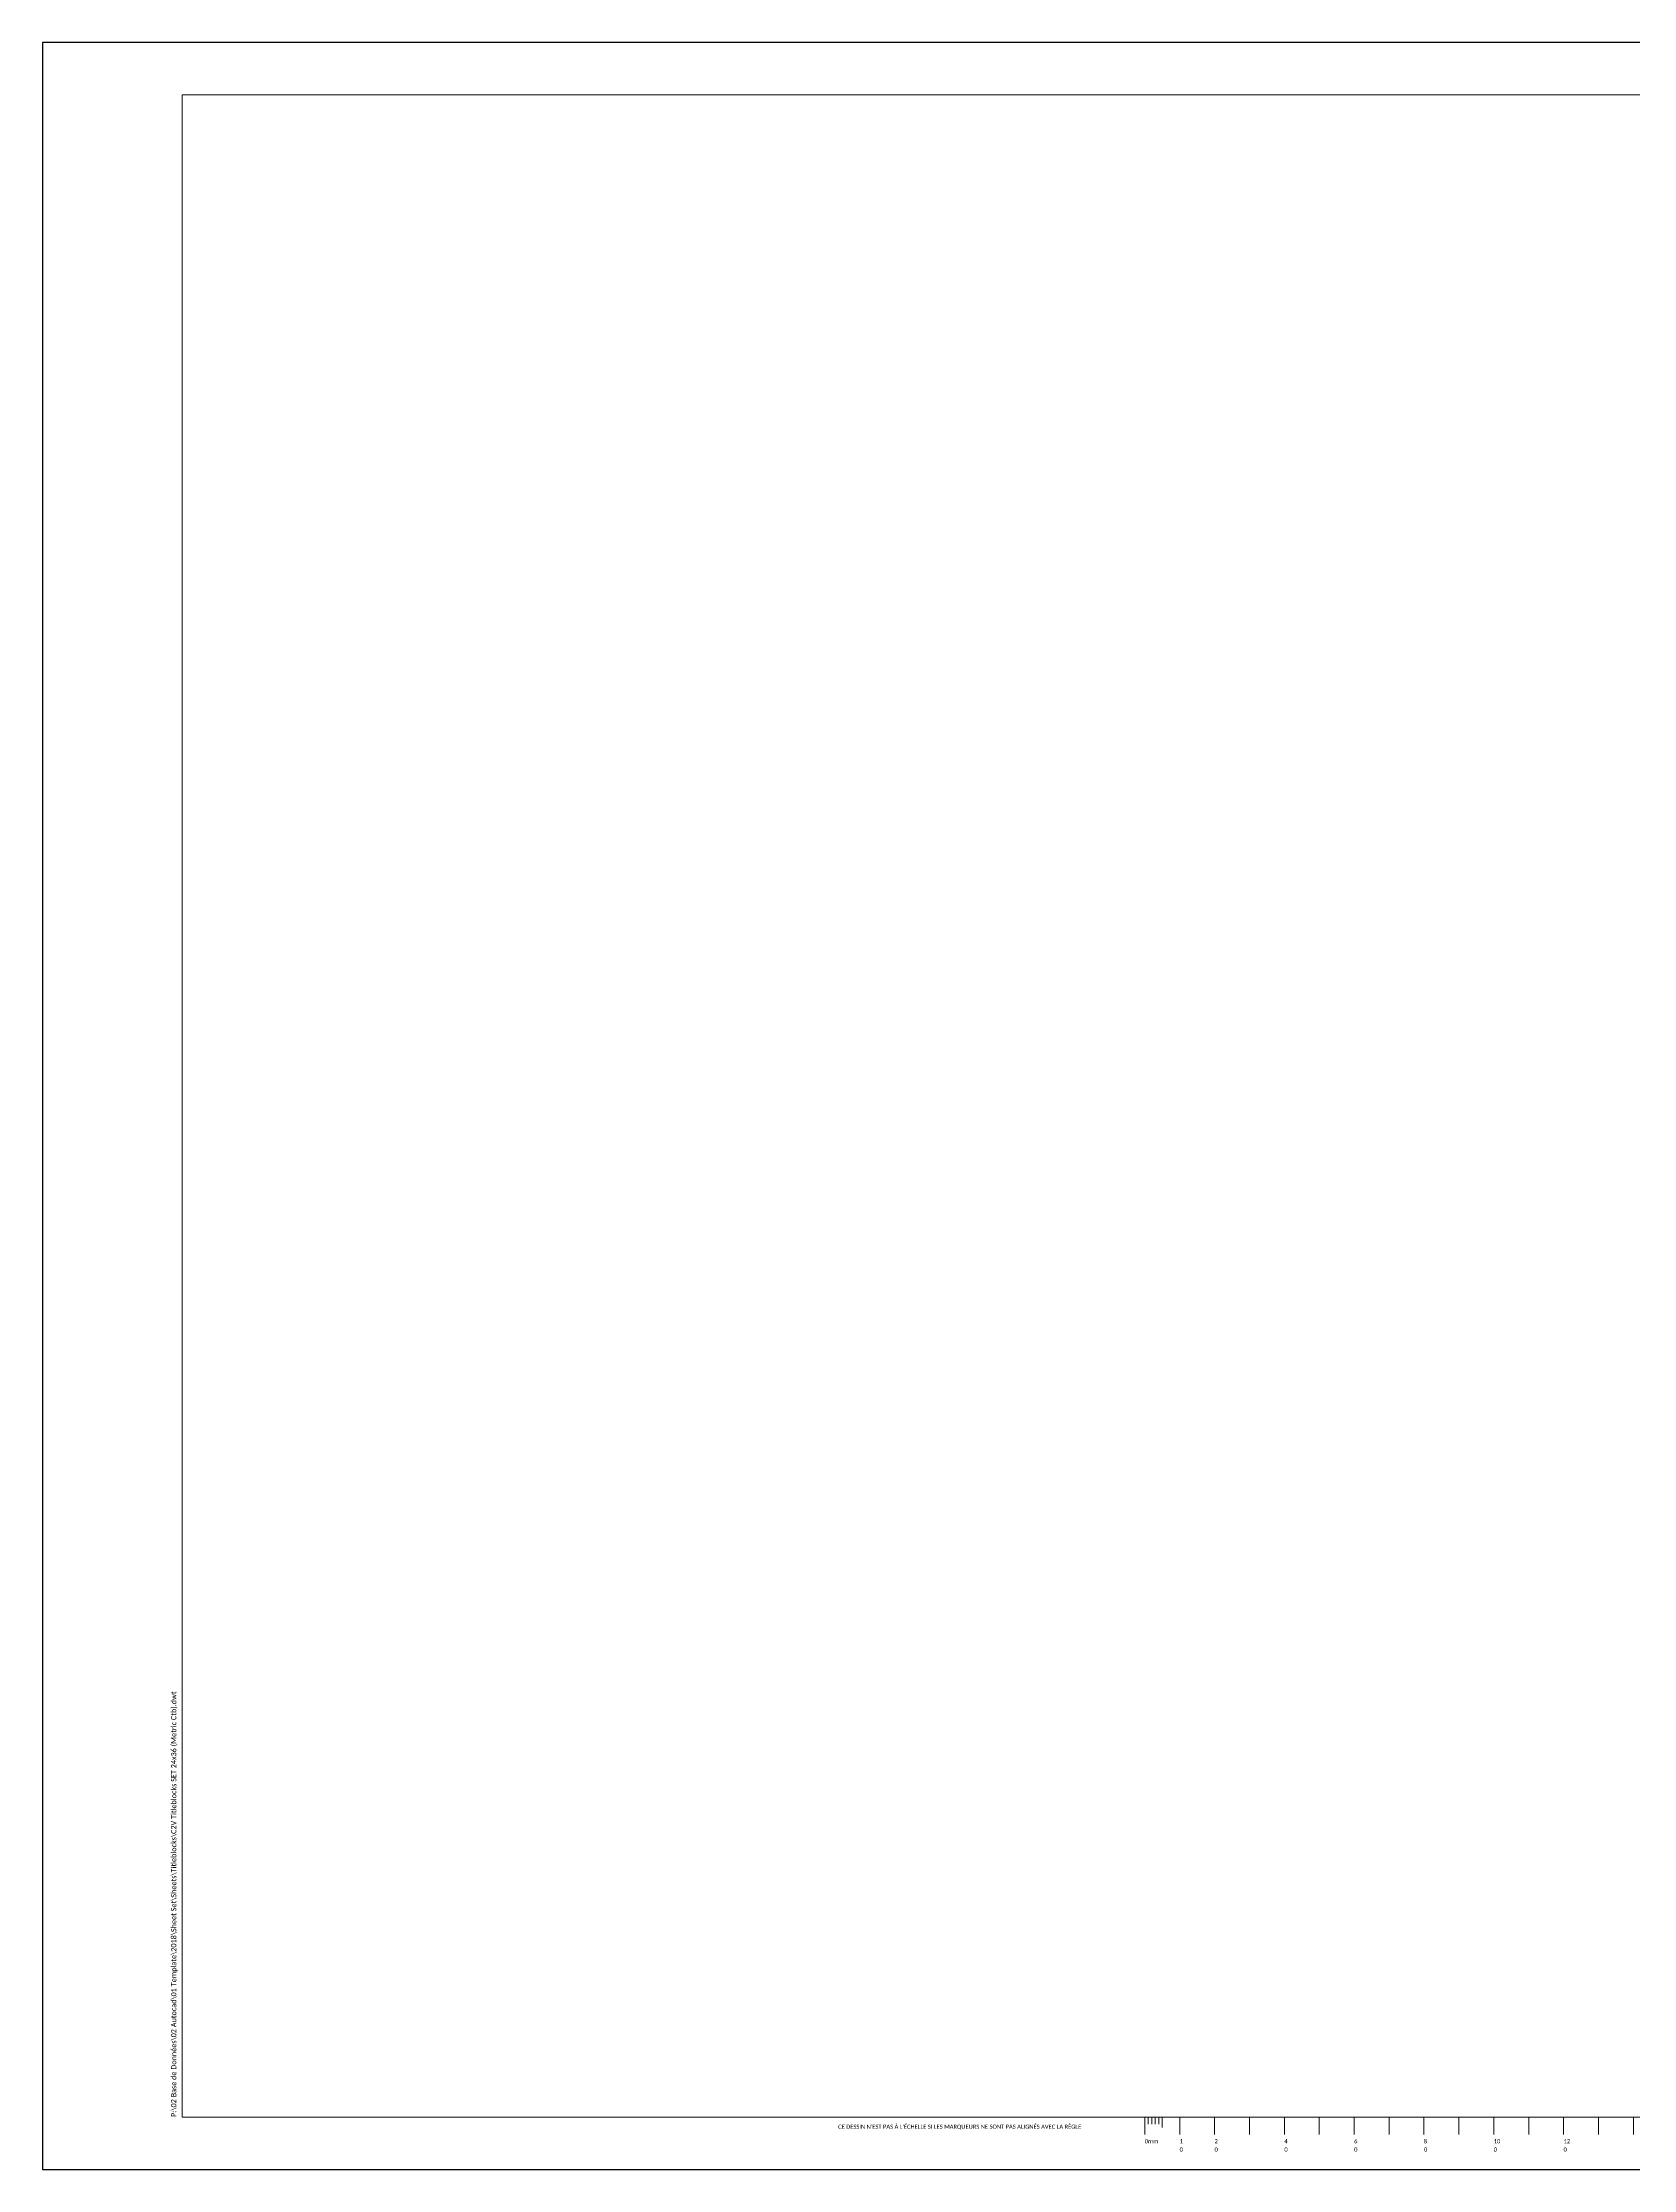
# Paper-space layout 'AA901 TEST' of a CAD drawing. Header units: millimetres. Extents: x 0 to 914, y 0 to 610.
# Drawn here: x 0 to 456, y 0 to 610 of the extents above; entities that cross this region are included whole.
import ezdxf

# ---------------------------------------------------------------- set-up
doc = ezdxf.new("R2010")
doc.units = ezdxf.units.MM
doc.header["$LTSCALE"] = 0.5
doc.layers.add('A-ANNO-NPLT', color=7, linetype='Continuous', plot=False)
doc.layers.add('A-ANNO-TEXT', color=231, linetype='Continuous')
for name, color, linetype, lineweight in [('A-ANNO-TTLB-MEDM', 33, 'Continuous', 35), ('A-ANNO-TTLB-THIN', 151, 'Continuous', 18), ('G-ANNO-TTLB', 233, 'Continuous', 50)]:
    doc.layers.add(name, color=color, linetype=linetype, lineweight=lineweight)
doc.styles.add('C2V_STANDARD', font='calibril.ttf')

# ---------------------------------------------------------------- blocks, each defined once
blk = doc.blocks.new('M-NORM-C2V_24x36H-SET')
at = {"layer": 'A-ANNO-NPLT'}
for p, q in [((0, 609.6), (0, 0)), ((914.4, 609.6), (0, 609.6)), ((0, 0), (914.4, 0))]:
    blk.add_line(p, q, dxfattribs=at)
at = {"layer": 'A-ANNO-TTLB-MEDM', "lineweight": 13}
for p, q in [((791.64, 594.6), (40, 594.6)), ((40, 15), (40, 594.6)), ((40, 15), (791.64, 15))]:
    blk.add_line(p, q, dxfattribs=at)
at = {"layer": 'A-ANNO-TTLB-THIN', "lineweight": 13}
for p, q in [((315.82, 15), (315.82, 10)), ((316.82, 15), (316.82, 13)), ((317.82, 15), (317.82, 13)), ((318.82, 15), (318.82, 13)), ((319.82, 15), (319.82, 13)), ((320.82, 15), (320.82, 12)), ((325.82, 15), (325.82, 10)), ((335.82, 15), (335.82, 10)), ((345.82, 15), (345.82, 10)), ((355.82, 15), (355.82, 10)), ((365.82, 15), (365.82, 10)), ((375.82, 15), (375.82, 10)), ((385.82, 15), (385.82, 10)), ((395.82, 15), (395.82, 10)), ((405.82, 15), (405.82, 10)), ((415.82, 15), (415.82, 10)), ((425.82, 15), (425.82, 10)), ((435.82, 15), (435.82, 10)), ((445.82, 15), (445.82, 10)), ((455.82, 15), (455.82, 10))]:
    blk.add_line(p, q, dxfattribs=at)
at = {"layer": 'A-ANNO-TEXT', "lineweight": 9, "insert": (36.83, 15.04), "char_height": 1.5, "width": 126.3125, "attachment_point": 1, "rotation": 90, "style": 'C2V_STANDARD'}
blk.add_mtext('P:\\\\02 Base de Données\\\\02 Autocad\\\\01 Template\\\\2018\\\\Sheet Set\\\\Sheets\\\\Titleblocks\\\\C2V Titleblocks SET 24x36 (Metric Ctb).dwt', dxfattribs=at)
at = {"layer": 'A-ANNO-TEXT', "lineweight": 9, "attachment_point": 1, "style": 'C2V_STANDARD'}
for s, insert, char_height, width in [("CE DESSIN N'EST PAS À L'ÉCHELLE SI LES MARQUEURS NE SONT PAS ALIGNÉS AVEC LA RÈGLE", (227.97, 12.85), 1.1906, 102.0725), ('0mm', (315.81, 8.69), 1.191, 5.7705), ('0', (325.81, 6.31), 1.19, 1.419), ('1', (325.81, 8.69), 1.19, 1.419), ('0', (335.81, 6.31), 1.19, 1.419), ('2', (335.81, 8.69), 1.19, 1.419), ('4', (355.81, 8.69), 1.19, 1.419), ('0', (355.81, 6.31), 1.19, 1.419), ('0', (375.81, 6.31), 1.19, 1.419), ('6', (375.81, 8.69), 1.19, 1.419), ('0', (395.81, 6.31), 1.19, 1.419), ('8', (395.81, 8.69), 1.19, 1.419), ('0', (415.81, 6.31), 1.19, 1.419), ('10', (415.81, 8.69), 1.191, 2.838), ('0', (435.81, 6.31), 1.19, 1.419), ('12', (435.81, 8.69), 1.191, 2.838)]:
    blk.add_mtext(s, dxfattribs=dict(at, insert=insert, char_height=char_height, width=width))

psp = doc.layouts.new('AA901 TEST')

# ---------------------------------------------------------------- block references
at = {"layer": 'G-ANNO-TTLB', "lineweight": 9}
psp.add_blockref('M-NORM-C2V_24x36H-SET', (0, 0), dxfattribs=at)

doc.saveas('drawing.dxf')
